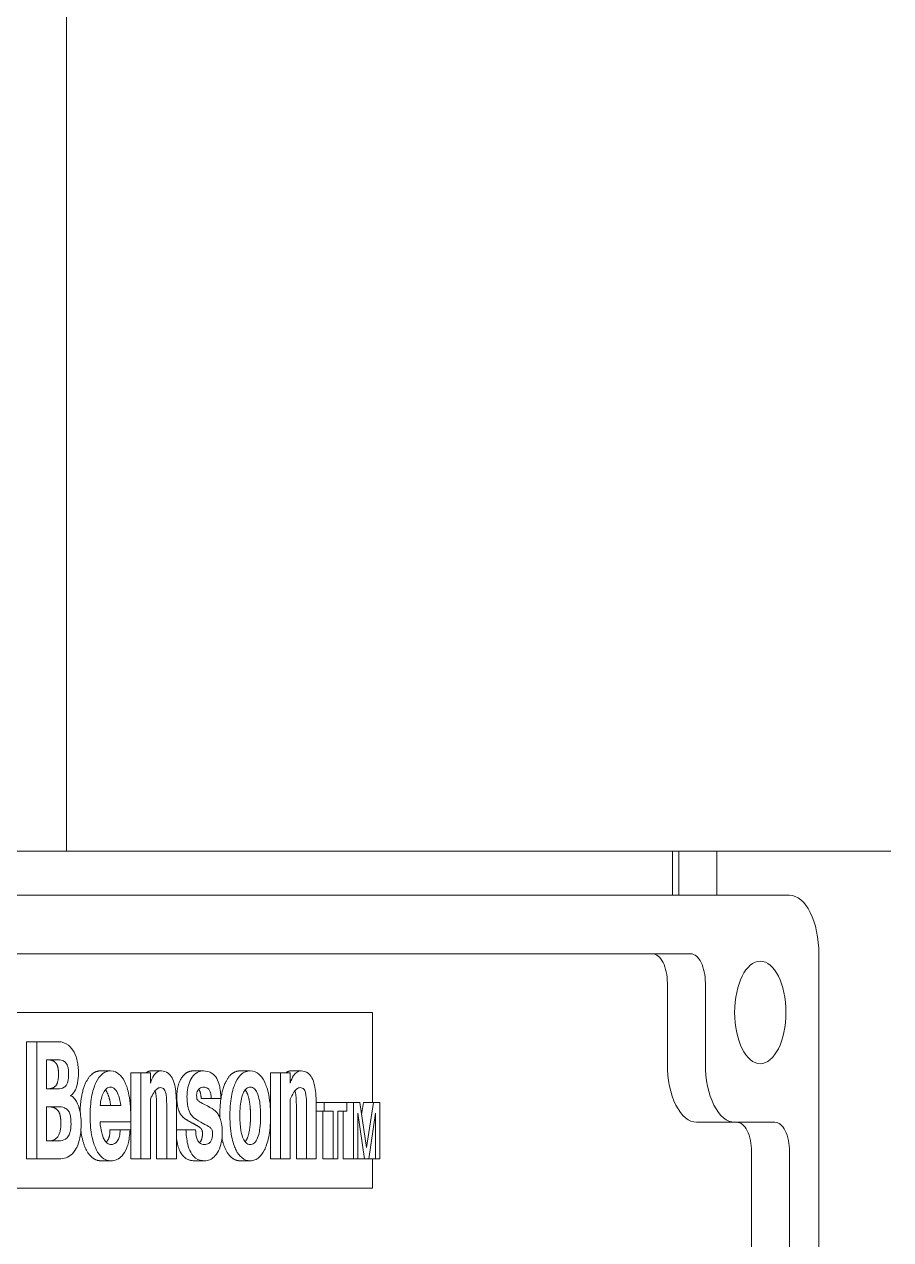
# Model space of a CAD drawing. Header units: inches. Extents: x 20 to 536, y 8 to 344.
# Drawn here: x 294.97 to 298.67, y 127.07 to 132.26 of the extents above; entities that cross this region are included whole.
import ezdxf

# ---------------------------------------------------------------- set-up
doc = ezdxf.new("R2010")
doc.units = ezdxf.units.IN
doc.header["$LTSCALE"] = 16
doc.header["$MEASUREMENT"] = 0
doc.layers.add('Symbol (ANSI)', color=7, linetype='Continuous', lineweight=25)
doc.layers.add('Visible (ANSI)', color=7, linetype='Continuous', lineweight=50)
doc.styles.add('MEMCOR Medium', font='arial.ttf')
doc.dimstyles.new('Default (ANSI)$7', dxfattribs={"dimscale": 16, "dimtxt": 0.15, "dimasz": 0.098425, "dimexe": 0.125, "dimexo": 0.0625, "dimgap": 0.031496, "dimtad": 0, "dimtih": 1, "dimtoh": 1, "dimdec": 4, "dimrnd": 1e-08, "dimzin": 3, "dimdsep": 46, "dimlunit": 5, "dimtxsty": 'MEMCOR Medium', "dimcen": 0.09, "dimdle": 0.393701, "dimclrd": 256, "dimclre": 256, "dimclrt": 256, "dimadec": 0, "dimazin": 1, "dimtfac": 0.8, "dimtofl": 0, "dimtmove": 0, "dimatfit": 3, "dimfxl": 1, "dimfrac": 1, "dimtolj": 1, "dimtzin": 4, "dimlwd": -1, "dimlwe": -1, "dimarcsym": 0})

msp = doc.modelspace()

# ---------------------------------------------------------------- linework, layer by layer
at = {"layer": 'Visible (ANSI)', "linetype": 'Continuous', "lineweight": 18}
for p, q in [((295.149787, 140.225967), (295.149787, 128.725967)), ((297.736371, 128.725967), (291.336371, 128.725967)), ((297.736371, 128.538467), (297.736371, 128.725967)), ((297.736371, 128.725967), (297.763991, 128.725967)), ((297.763991, 128.725967), (297.926371, 128.725967)), ((297.763991, 128.538467), (297.763991, 128.725967)), ((297.926371, 128.725967), (297.926371, 128.538467)), ((298.668048, 128.725967), (297.926371, 128.725967)), ((291.486203, 128.538467), (298.236203, 128.538467)), ((291.908078, 128.288432), (297.814328, 128.288432)), ((298.361203, 128.288467), (298.361203, 123.923328)), ((297.714448, 127.819717), (297.714448, 128.163432)), ((297.876828, 128.163432), (297.876828, 127.819717)), ((293.267453, 128.038432), (296.454953, 128.038432)), ((296.454953, 128.038432), (296.454953, 127.653432)), ((294.978633, 127.413432), (294.978633, 127.913432)), ((294.978633, 127.913432), (295.021935, 127.913432)), ((295.021935, 127.913432), (295.021935, 127.413432)), ((295.112269, 127.913432), (295.021935, 127.913432)), ((295.064192, 127.836509), (295.109232, 127.836509)), ((295.064192, 127.712521), (295.064192, 127.836509)), ((295.293556, 127.788938), (295.336857, 127.788938)), ((295.423255, 127.618492), (295.423255, 127.780841)), ((295.423255, 127.780841), (295.466557, 127.780841)), ((295.507802, 127.780841), (295.466557, 127.780841)), ((295.466557, 127.780841), (295.466557, 127.413432)), ((295.507802, 127.736813), (295.507802, 127.780841)), ((295.511059, 127.788938), (295.55436, 127.788938)), ((295.690101, 127.788938), (295.733402, 127.788938)), ((295.890398, 127.788938), (295.933699, 127.788938)), ((296.020098, 127.780841), (296.063399, 127.780841)), ((296.020098, 127.618982), (296.020098, 127.780841)), ((296.104644, 127.780841), (296.063399, 127.780841)), ((296.063399, 127.780841), (296.063399, 127.413432)), ((296.104644, 127.736813), (296.104644, 127.780841)), ((296.107901, 127.788938), (296.151202, 127.788938)), ((295.112016, 127.712521), (295.064192, 127.712521)), ((295.165435, 127.682177), (295.166082, 127.682177)), ((295.380632, 127.641165), (295.293082, 127.641165)), ((295.507802, 127.413432), (295.507802, 127.668999)), ((295.533579, 127.413432), (295.533579, 127.647744)), ((295.576881, 127.647744), (295.576881, 127.413432)), ((295.618379, 127.413432), (295.618379, 127.650274)), ((295.724008, 127.67153), (295.767309, 127.67153)), ((295.767309, 127.67153), (295.808048, 127.67153)), ((296.104644, 127.413432), (296.104644, 127.668999)), ((296.130421, 127.413432), (296.130421, 127.647744)), ((296.173723, 127.647744), (296.173723, 127.413432)), ((296.215212, 127.653432), (296.249505, 127.653432)), ((296.215221, 127.413432), (296.215221, 127.650274)), ((296.345821, 127.653432), (296.249505, 127.653432)), ((296.249505, 127.653432), (296.249505, 127.616509)), ((296.345821, 127.616509), (296.345821, 127.653432)), ((296.345821, 127.653432), (296.374124, 127.653432)), ((296.401331, 127.653432), (296.374124, 127.653432)), ((296.374124, 127.653432), (296.374124, 127.413432)), ((296.430602, 127.46153), (296.401331, 127.653432)), ((296.40913, 127.602303), (296.417058, 127.653432)), ((296.417058, 127.653432), (296.460359, 127.653432)), ((296.460359, 127.653432), (296.430602, 127.46153)), ((296.487444, 127.653432), (296.460359, 127.653432)), ((296.487444, 127.413432), (296.487444, 127.653432)), ((295.064192, 127.636104), (295.112269, 127.636104)), ((295.064192, 127.490355), (295.064192, 127.636104)), ((295.423649, 127.571833), (295.423649, 127.596631)), ((296.215221, 127.616509), (296.249505, 127.616509)), ((296.244099, 127.413432), (296.244099, 127.616509)), ((296.249505, 127.616509), (296.2874, 127.616509)), ((296.2874, 127.616509), (296.2874, 127.413432)), ((296.307684, 127.616509), (296.345821, 127.616509)), ((296.307684, 127.413432), (296.307684, 127.616509)), ((296.330823, 127.413432), (296.330823, 127.616509)), ((296.393557, 127.609222), (296.421978, 127.413432)), ((296.393557, 127.413432), (296.393557, 127.609222)), ((296.439347, 127.413432), (296.467889, 127.609222)), ((296.467889, 127.609222), (296.467889, 127.413432)), ((295.292576, 127.571833), (295.423649, 127.571833)), ((295.334801, 127.537926), (295.378102, 127.537926)), ((295.420359, 127.537926), (295.378102, 127.537926)), ((295.423255, 127.413432), (295.423255, 127.571833)), ((295.618379, 127.537926), (295.659263, 127.537926)), ((295.700507, 127.537926), (295.659263, 127.537926)), ((296.020098, 127.413432), (296.020098, 127.575288)), ((297.839448, 127.569717), (298.001828, 127.569717)), ((298.001828, 127.569717), (298.173685, 127.569717)), ((295.116823, 127.490355), (295.064192, 127.490355)), ((298.073805, 125.100194), (298.073805, 127.444717)), ((298.236185, 127.444717), (298.236185, 124.64564)), ((294.978633, 127.413432), (295.021935, 127.413432)), ((295.021935, 127.413432), (295.116823, 127.413432)), ((295.296592, 127.405335), (295.339893, 127.405335)), ((295.423255, 127.413432), (295.466557, 127.413432)), ((295.466557, 127.413432), (295.507802, 127.413432)), ((295.533579, 127.413432), (295.576881, 127.413432)), ((295.576881, 127.413432), (295.618379, 127.413432)), ((295.695668, 127.405335), (295.738969, 127.405335)), ((295.890398, 127.405335), (295.933699, 127.405335)), ((296.020098, 127.413432), (296.063399, 127.413432)), ((296.063399, 127.413432), (296.104644, 127.413432)), ((296.130421, 127.413432), (296.173723, 127.413432)), ((296.173723, 127.413432), (296.215221, 127.413432)), ((296.244099, 127.413432), (296.2874, 127.413432)), ((296.2874, 127.413432), (296.307684, 127.413432)), ((296.330823, 127.413432), (296.374124, 127.413432)), ((296.374124, 127.413432), (296.393557, 127.413432)), ((296.393557, 127.413432), (296.421978, 127.413432)), ((296.421978, 127.413432), (296.439347, 127.413432)), ((296.439347, 127.413432), (296.467889, 127.413432)), ((296.454953, 127.413432), (296.454953, 127.288432)), ((296.467889, 127.413432), (296.487444, 127.413432)), ((296.454953, 127.288432), (293.842167, 127.288432))]:
    msp.add_line(p, q, dxfattribs=at)
for centre, major_axis in [((298.236203, 128.288467), (0, 0.25)), ((297.651948, 128.163432), (0, 0.125)), ((297.814328, 128.163432), (0, 0.125)), ((297.839448, 127.819717), (0, -0.25)), ((298.001828, 127.819717), (0, -0.25)), ((298.011305, 127.444717), (0, 0.125)), ((298.173685, 127.444717), (0, 0.125))]:
    msp.add_ellipse(centre, major_axis=major_axis, ratio=0.5, start_param=4.71238898, end_param=6.28318531, dxfattribs=at)
msp.add_ellipse((298.111203, 128.038467), major_axis=(0, 0.21875), ratio=0.5, dxfattribs=at)
for points, degree, knots in [([(295.200072, 127.780841), (295.200072, 127.789515), (295.199677, 127.798138), (295.19798, 127.814817), (295.196728, 127.82273), (295.192635, 127.841154), (295.188561, 127.855186), (295.175215, 127.880403), (295.167163, 127.890704), (295.146504, 127.906671), (295.131987, 127.913432), (295.112269, 127.913432)], 3, [-1.37022204, -1.37022204, -1.37022204, -1.37022204, -1.13367687, -1.13367687, -0.90603204, -0.90603204, -0.58386018, -0.58386018, -0.30050429, -0.30050429, 0, 0, 0, 0]), ([(295.109232, 127.836509), (295.116793, 127.836509), (295.125286, 127.835645), (295.136391, 127.831073), (295.141401, 127.82846), (295.148992, 127.820294), (295.151144, 127.816485), (295.154793, 127.808246), (295.15591, 127.803491), (295.157906, 127.791706), (295.158321, 127.783255), (295.158321, 127.775274)], 3, [-0.217883978, -0.217883978, -0.217883978, -0.217883978, -0.151492323, -0.151492323, -0.118749394, -0.118749394, -0.094641913, -0.094641913, -0.060812242, -0.060812242, 0, 0, 0, 0]), ([(295.158321, 127.775274), (295.158321, 127.769181), (295.158064, 127.762994), (295.15683, 127.75185), (295.155948, 127.746819), (295.153227, 127.737024), (295.151368, 127.732605), (295.147139, 127.725905), (295.144076, 127.722071), (295.131104, 127.714038), (295.121435, 127.712521), (295.112016, 127.712521)], 3, [-0.570946972, -0.570946972, -0.570946972, -0.570946972, -0.453612383, -0.453612383, -0.351244571, -0.351244571, -0.237936486, -0.237936486, -0.143553355, -0.143553355, 0, 0, 0, 0]), ([(295.165406, 127.682157), (295.169594, 127.68503), (295.17367, 127.688647), (295.180931, 127.697368), (295.184127, 127.702272), (295.19101, 127.716302), (295.194078, 127.725854), (295.199019, 127.750608), (295.200072, 127.765768), (295.200072, 127.780841)], 3, [-0.332004447, -0.332004447, -0.332004447, -0.332004447, -0.264558277, -0.264558277, -0.202993513, -0.202993513, -0.114860808, -0.114860808, 0, 0, 0, 0]), ([(295.206997, 127.613859), (295.207964, 127.648022), (295.219163, 127.712015), (295.242189, 127.76161), (295.274578, 127.788938), (295.293556, 127.788938)], 2, [0.19355846, 0.19355846, 0.19355846, 1, 2, 3, 4, 4, 4]), ([(295.336857, 127.788938), (295.330604, 127.788938), (295.324386, 127.787826), (295.31159, 127.782756), (295.305953, 127.778954), (295.29155, 127.766554), (295.283045, 127.755241), (295.269839, 127.728572), (295.263183, 127.711327), (295.2536, 127.664102), (295.250066, 127.635771), (295.250066, 127.597137)], 3, [-1.49193162, -1.49193162, -1.49193162, -1.49193162, -1.29030138, -1.29030138, -1.0712515, -1.0712515, -0.64119148, -0.64119148, -0.29439022, -0.29439022, 0, 0, 0, 0]), ([(295.423649, 127.596631), (295.423649, 127.614107), (295.422931, 127.631636), (295.419226, 127.669184), (295.416344, 127.684073), (295.40917, 127.715823), (295.403158, 127.731515), (295.390354, 127.757154), (295.382119, 127.767901), (295.36474, 127.782191), (295.353076, 127.788938), (295.336857, 127.788938)], 3, [-0.953742878, -0.953742878, -0.953742878, -0.953742878, -0.864238922, -0.864238922, -0.757751945, -0.757751945, -0.52950742, -0.52950742, -0.247180323, -0.247180323, 0, 0, 0, 0]), ([(295.55436, 127.788938), (295.548344, 127.788938), (295.542348, 127.787478), (295.531242, 127.780656), (295.52631, 127.775702), (295.516074, 127.760275), (295.511479, 127.74923), (295.507802, 127.736813)], 3, [-0.286997863, -0.286997863, -0.286997863, -0.286997863, -0.195305384, -0.195305384, -0.109970073, -0.109970073, 0, 0, 0, 0]), ([(295.618379, 127.650274), (295.618379, 127.664595), (295.617866, 127.679209), (295.615405, 127.705342), (295.61365, 127.717249), (295.608324, 127.739752), (295.604769, 127.750012), (295.595322, 127.767937), (295.589649, 127.774734), (295.574229, 127.786508), (295.564147, 127.788938), (295.55436, 127.788938)], 3, [-0.549838036, -0.549838036, -0.549838036, -0.549838036, -0.440760651, -0.440760651, -0.347374274, -0.347374274, -0.251258835, -0.251258835, -0.149149172, -0.149149172, 0, 0, 0, 0]), ([(295.733402, 127.788938), (295.72628, 127.788938), (295.71916, 127.787605), (295.704267, 127.780922), (295.698145, 127.775774), (295.689176, 127.76686), (295.68284, 127.759305), (295.672054, 127.736717), (295.669057, 127.72581), (295.66471, 127.704925), (295.663564, 127.691964), (295.663564, 127.678615)], 3, [-0.380184833, -0.380184833, -0.380184833, -0.380184833, -0.319898495, -0.319898495, -0.251008997, -0.251008997, -0.172372504, -0.172372504, -0.101722902, -0.101722902, 0, 0, 0, 0]), ([(295.808048, 127.67153), (295.807918, 127.681556), (295.807388, 127.691628), (295.805313, 127.710245), (295.803875, 127.718819), (295.79907, 127.738264), (295.795303, 127.748117), (295.784828, 127.766376), (295.778097, 127.773395), (295.759135, 127.786388), (295.745848, 127.788938), (295.733402, 127.788938)], 3, [-0.545887419, -0.545887419, -0.545887419, -0.545887419, -0.469637173, -0.469637173, -0.400904814, -0.400904814, -0.30477701, -0.30477701, -0.189676686, -0.189676686, 0, 0, 0, 0]), ([(295.933699, 127.788938), (295.927052, 127.788938), (295.920424, 127.787812), (295.906608, 127.782463), (295.900648, 127.778365), (295.887235, 127.766806), (295.879479, 127.756403), (295.866928, 127.730894), (295.860258, 127.713366), (295.850716, 127.666614), (295.846908, 127.637904), (295.846908, 127.597137)], 3, [-1.56801299, -1.56801299, -1.56801299, -1.56801299, -1.35973826, -1.35973826, -1.12707481, -1.12707481, -0.69333235, -0.69333235, -0.31064426, -0.31064426, 0, 0, 0, 0]), ([(296.020491, 127.597137), (296.020491, 127.614575), (296.019776, 127.632081), (296.016093, 127.669252), (296.013248, 127.683999), (296.005391, 127.718569), (295.998838, 127.733843), (295.987196, 127.757154), (295.978961, 127.767901), (295.961583, 127.782191), (295.949918, 127.788938), (295.933699, 127.788938)], 3, [-0.854658685, -0.854658685, -0.854658685, -0.854658685, -0.788718433, -0.788718433, -0.711388555, -0.711388555, -0.52950742, -0.52950742, -0.247180323, -0.247180323, 0, 0, 0, 0]), ([(296.151202, 127.788938), (296.145186, 127.788938), (296.13919, 127.787478), (296.128084, 127.780656), (296.123152, 127.775702), (296.112916, 127.760275), (296.108321, 127.74923), (296.104644, 127.736813)], 3, [-0.286997863, -0.286997863, -0.286997863, -0.286997863, -0.195305384, -0.195305384, -0.109970073, -0.109970073, 0, 0, 0, 0]), ([(296.215221, 127.650274), (296.215221, 127.664595), (296.214709, 127.679209), (296.212247, 127.705342), (296.210492, 127.717249), (296.205166, 127.739752), (296.201611, 127.750012), (296.192164, 127.767937), (296.186491, 127.774734), (296.171071, 127.786508), (296.160989, 127.788938), (296.151202, 127.788938)], 3, [-0.549838036, -0.549838036, -0.549838036, -0.549838036, -0.440760651, -0.440760651, -0.347374274, -0.347374274, -0.251258835, -0.251258835, -0.149149172, -0.149149172, 0, 0, 0, 0]), ([(295.293082, 127.641165), (295.294001, 127.651731), (295.295585, 127.661953), (295.30036, 127.680624), (295.303374, 127.688736), (295.311099, 127.70361), (295.315437, 127.709316), (295.325482, 127.717662), (295.331092, 127.719606), (295.336857, 127.719606)], 3, [-0.311667492, -0.311667492, -0.311667492, -0.311667492, -0.237050543, -0.237050543, -0.16576507, -0.16576507, -0.087852602, -0.087852602, 0, 0, 0, 0]), ([(295.337331, 127.641165), (295.333789, 127.675072), (295.318846, 127.703658), (295.315115, 127.708184)], 2, [0, 0, 0, 1, 1.28376973, 1.28376973, 1.28376973]), ([(295.336857, 127.719606), (295.340961, 127.719606), (295.345027, 127.718628), (295.35275, 127.714251), (295.35628, 127.71104), (295.365651, 127.698757), (295.369864, 127.68836), (295.376465, 127.669041), (295.379131, 127.65554), (295.380632, 127.641165)], 3, [-0.251457438, -0.251457438, -0.251457438, -0.251457438, -0.21404187, -0.21404187, -0.178283825, -0.178283825, -0.111899249, -0.111899249, 0, 0, 0, 0]), ([(295.507802, 127.668999), (295.511993, 127.678695), (295.516659, 127.688037), (295.525989, 127.702461), (295.530649, 127.708169), (295.54021, 127.715616), (295.544927, 127.717582), (295.549806, 127.717582)], 3, [-0.254147783, -0.254147783, -0.254147783, -0.254147783, -0.156374809, -0.156374809, -0.074354364, -0.074354364, 0, 0, 0, 0]), ([(295.533579, 127.647744), (295.533579, 127.687218), (295.527199, 127.702843), (295.527011, 127.703274)], 2, [0, 0, 0, 1, 1.02920813, 1.02920813, 1.02920813]), ([(295.549806, 127.717582), (295.552898, 127.717582), (295.556083, 127.717077), (295.561688, 127.71451), (295.56421, 127.712654), (295.568626, 127.707091), (295.570082, 127.704039), (295.572842, 127.696691), (295.574011, 127.690921), (295.576371, 127.674182), (295.576881, 127.660853), (295.576881, 127.647744)], 3, [-0.243715019, -0.243715019, -0.243715019, -0.243715019, -0.209104446, -0.209104446, -0.179401679, -0.179401679, -0.150757457, -0.150757457, -0.099891353, -0.099891353, 0, 0, 0, 0]), ([(295.704809, 127.683675), (295.704809, 127.685836), (295.704914, 127.687983), (295.705368, 127.692121), (295.705702, 127.694072), (295.707001, 127.69944), (295.708208, 127.70244), (295.711903, 127.708999), (295.714726, 127.711979), (295.723195, 127.718305), (295.729659, 127.719606), (295.73568, 127.719606)], 3, [-0.199332402, -0.199332402, -0.199332402, -0.199332402, -0.182867861, -0.182867861, -0.167049192, -0.167049192, -0.137423155, -0.137423155, -0.091748754, -0.091748754, 0, 0, 0, 0]), ([(295.73568, 127.719606), (295.741735, 127.719606), (295.747685, 127.718154), (295.755409, 127.712015), (295.757864, 127.709178), (295.76203, 127.701694), (295.763632, 127.697336), (295.766354, 127.685855), (295.767083, 127.678703), (295.767309, 127.67153)], 3, [-0.223385569, -0.223385569, -0.223385569, -0.223385569, -0.140059831, -0.140059831, -0.096765916, -0.096765916, -0.05477189, -0.05477189, 0, 0, 0, 0]), ([(295.889418, 127.597137), (295.889418, 127.61062), (295.889859, 127.624599), (295.892343, 127.651585), (295.894177, 127.661765), (295.898945, 127.68292), (295.902357, 127.691475), (295.909635, 127.706057), (295.913882, 127.710714), (295.922515, 127.717805), (295.928054, 127.719606), (295.933699, 127.719606)], 3, [-0.22807944, -0.22807944, -0.22807944, -0.22807944, -0.205294754, -0.205294754, -0.181748055, -0.181748055, -0.142221383, -0.142221383, -0.086038211, -0.086038211, 0, 0, 0, 0]), ([(295.934679, 127.597137), (295.934679, 127.628513), (295.927847, 127.674566), (295.91766, 127.701143), (295.912009, 127.708119)], 2, [0, 0, 0, 1, 2, 2.7505137, 2.7505137, 2.7505137]), ([(295.933699, 127.719606), (295.936811, 127.719606), (295.939904, 127.71903), (295.946768, 127.716181), (295.949599, 127.713916), (295.955812, 127.70827), (295.9596, 127.70266), (295.967206, 127.686221), (295.970338, 127.674881), (295.976256, 127.644103), (295.97798, 127.622884), (295.97798, 127.597137)], 3, [-0.485256347, -0.485256347, -0.485256347, -0.485256347, -0.453784115, -0.453784115, -0.414355835, -0.414355835, -0.320828378, -0.320828378, -0.196193606, -0.196193606, 0, 0, 0, 0]), ([(296.104644, 127.668999), (296.108835, 127.678695), (296.113501, 127.688037), (296.122831, 127.702461), (296.127491, 127.708169), (296.137052, 127.715616), (296.141769, 127.717582), (296.146648, 127.717582)], 3, [-0.254147783, -0.254147783, -0.254147783, -0.254147783, -0.156374809, -0.156374809, -0.074354364, -0.074354364, 0, 0, 0, 0]), ([(296.130421, 127.647744), (296.130421, 127.687218), (296.124041, 127.702843), (296.123853, 127.703274)], 2, [0, 0, 0, 1, 1.02920813, 1.02920813, 1.02920813]), ([(296.146648, 127.717582), (296.14974, 127.717582), (296.152925, 127.717077), (296.158531, 127.71451), (296.161052, 127.712654), (296.165468, 127.707091), (296.166924, 127.704039), (296.169684, 127.696691), (296.170854, 127.690921), (296.173213, 127.674182), (296.173723, 127.660853), (296.173723, 127.647744)], 3, [-0.243715019, -0.243715019, -0.243715019, -0.243715019, -0.209104446, -0.209104446, -0.179401679, -0.179401679, -0.150757457, -0.150757457, -0.099891353, -0.099891353, 0, 0, 0, 0]), ([(295.211712, 127.56323), (295.211712, 127.575001), (295.210979, 127.586591), (295.208057, 127.609688), (295.205942, 127.620324), (295.199234, 127.642399), (295.1939, 127.655068), (295.180739, 127.674306), (295.176899, 127.677587), (295.171572, 127.681245), (295.168523, 127.68234), (295.165406, 127.682157)], 3, [-0.236404936, -0.236404936, -0.236404936, -0.236404936, -0.1893821, -0.1893821, -0.141231453, -0.141231453, -0.08584592, -0.08584592, -0.047520192, -0.047520192, 0, 0, 0, 0]), ([(295.663564, 127.678615), (295.663564, 127.668793), (295.663974, 127.658709), (295.6659, 127.642014), (295.667236, 127.634029), (295.673077, 127.614319), (295.677283, 127.607339), (295.684046, 127.597257), (295.691494, 127.586014), (295.723281, 127.569809)], 3, [-1.28758631, -1.28758631, -1.28758631, -1.28758631, -1.00763885, -1.00763885, -0.79953504, -0.79953504, -0.49991727, -0.49991727, 0, 0, 0, 0]), ([(295.750609, 127.639141), (295.732998, 127.647594), (295.723719, 127.652842), (295.712811, 127.660459), (295.710211, 127.662934), (295.707654, 127.666366), (295.706867, 127.667597), (295.705995, 127.669667), (295.705736, 127.670439), (295.704795, 127.675142), (295.704809, 127.679511), (295.704809, 127.683675)], 3, [-0.131420243, -0.131420243, -0.131420243, -0.131420243, -0.085737183, -0.085737183, -0.052375851, -0.052375851, -0.038599816, -0.038599816, -0.031728135, -0.031728135, 0, 0, 0, 0]), ([(295.814121, 127.525274), (295.814121, 127.535572), (295.813641, 127.546005), (295.811025, 127.567372), (295.809034, 127.575363), (295.803594, 127.592946), (295.799131, 127.600162), (295.792431, 127.609797), (295.783347, 127.623378), (295.750609, 127.639141)], 3, [-1.26579165, -1.26579165, -1.26579165, -1.26579165, -1.09964579, -1.09964579, -0.91097669, -0.91097669, -0.51319308, -0.51319308, 0, 0, 0, 0]), ([(295.112269, 127.636104), (295.121136, 127.636104), (295.131434, 127.635118), (295.142791, 127.630184), (295.149029, 127.627336), (295.156377, 127.619332), (295.159269, 127.615678), (295.164341, 127.603853), (295.165611, 127.597938), (295.167935, 127.583658), (295.168443, 127.573177), (295.168443, 127.56323)], 3, [-0.627216897, -0.627216897, -0.627216897, -0.627216897, -0.26355814, -0.26355814, -0.153530989, -0.153530989, -0.114232774, -0.114232774, -0.075797609, -0.075797609, 0, 0, 0, 0]), ([(295.250066, 127.597137), (295.250066, 127.580373), (295.250721, 127.563482), (295.25336, 127.53614), (295.255244, 127.521023), (295.264543, 127.479276), (295.271253, 127.463325), (295.283712, 127.438447), (295.292293, 127.42725), (295.310221, 127.412569), (295.322491, 127.405335), (295.339893, 127.405335)], 3, [-1.15207317, -1.15207317, -1.15207317, -1.15207317, -0.93289171, -0.93289171, -0.78803686, -0.78803686, -0.5752915, -0.5752915, -0.26521632, -0.26521632, 0, 0, 0, 0]), ([(295.846908, 127.597137), (295.846908, 127.579715), (295.847588, 127.56215), (295.851024, 127.526632), (295.853567, 127.512359), (295.861476, 127.47698), (295.867791, 127.46156), (295.879995, 127.437139), (295.888254, 127.426361), (295.909035, 127.409292), (295.921242, 127.405335), (295.933699, 127.405335)], 3, [-0.559807611, -0.559807611, -0.559807611, -0.559807611, -0.508752242, -0.508752242, -0.453813618, -0.453813618, -0.343491309, -0.343491309, -0.189844967, -0.189844967, 0, 0, 0, 0]), ([(295.933699, 127.474667), (295.930458, 127.474667), (295.927215, 127.475232), (295.920235, 127.478121), (295.917421, 127.480402), (295.910921, 127.486573), (295.906935, 127.492755), (295.90045, 127.507139), (295.896949, 127.517014), (295.891338, 127.548834), (295.889418, 127.568971), (295.889418, 127.597137)], 3, [-0.87203894, -0.87203894, -0.87203894, -0.87203894, -0.787716776, -0.787716776, -0.686621698, -0.686621698, -0.437031514, -0.437031514, -0.214626715, -0.214626715, 0, 0, 0, 0]), ([(295.912002, 127.486043), (295.917629, 127.49299), (295.927847, 127.519202), (295.934679, 127.56576), (295.934679, 127.597137)], 2, [1.24426444, 1.24426444, 1.24426444, 2, 3, 4, 4, 4]), ([(295.933699, 127.405335), (295.940221, 127.405335), (295.946719, 127.406448), (295.960487, 127.411759), (295.966399, 127.415871), (295.979737, 127.427231), (295.987608, 127.437778), (296.000314, 127.463548), (296.007102, 127.481244), (296.01671, 127.528303), (296.020491, 127.556936), (296.020491, 127.597137)], 3, [-1.52764829, -1.52764829, -1.52764829, -1.52764829, -1.33812293, -1.33812293, -1.12021306, -1.12021306, -0.68610543, -0.68610543, -0.3063334, -0.3063334, 0, 0, 0, 0]), ([(295.97798, 127.597137), (295.97798, 127.583572), (295.977502, 127.569645), (295.974832, 127.541762), (295.972818, 127.531219), (295.969367, 127.516001), (295.966541, 127.505806), (295.957836, 127.488361), (295.953636, 127.483661), (295.94489, 127.476471), (295.939348, 127.474667), (295.933699, 127.474667)], 3, [-0.322924908, -0.322924908, -0.322924908, -0.322924908, -0.268030343, -0.268030343, -0.208102325, -0.208102325, -0.144086963, -0.144086963, -0.086096364, -0.086096364, 0, 0, 0, 0]), ([(295.116823, 127.413432), (295.127089, 127.413432), (295.137581, 127.414866), (295.156278, 127.421781), (295.164797, 127.426704), (295.182609, 127.44334), (295.189058, 127.454008), (295.199019, 127.474224), (295.203356, 127.487581), (295.210238, 127.521845), (295.211712, 127.542554), (295.211712, 127.56323)], 3, [-0.534957751, -0.534957751, -0.534957751, -0.534957751, -0.44787355, -0.44787355, -0.373731161, -0.373731161, -0.28123866, -0.28123866, -0.157548974, -0.157548974, 0, 0, 0, 0]), ([(295.168443, 127.56323), (295.168443, 127.557195), (295.168177, 127.551136), (295.166961, 127.539868), (295.166081, 127.534685), (295.16309, 127.522938), (295.160732, 127.517052), (295.153992, 127.505612), (295.149457, 127.501093), (295.136014, 127.492075), (295.125978, 127.490355), (295.116823, 127.490355)], 3, [-0.361217471, -0.361217471, -0.361217471, -0.361217471, -0.315406386, -0.315406386, -0.273717942, -0.273717942, -0.215356644, -0.215356644, -0.139521638, -0.139521638, 0, 0, 0, 0]), ([(295.339893, 127.474667), (295.333884, 127.474667), (295.327928, 127.476427), (295.318658, 127.48363), (295.313787, 127.488559), (295.305895, 127.503757), (295.301791, 127.513039), (295.296633, 127.536933), (295.293361, 127.553512), (295.292576, 127.571833)], 3, [-1.96156648, -1.96156648, -1.96156648, -1.96156648, -1.05825772, -1.05825772, -0.46701751, -0.46701751, -0.14011971, -0.14011971, 0, 0, 0, 0]), ([(295.318347, 127.484384), (295.320613, 127.486621), (295.327969, 127.496428), (295.334295, 127.515659), (295.334801, 127.537926)], 2, [1.6157242, 1.6157242, 1.6157242, 2, 3, 4, 4, 4]), ([(295.339893, 127.405335), (295.347256, 127.405335), (295.354578, 127.406674), (295.367455, 127.411919), (295.374408, 127.415731), (295.387268, 127.427608), (295.394743, 127.435992), (295.40724, 127.461344), (295.410534, 127.472156), (295.416482, 127.493646), (295.419056, 127.51476), (295.420359, 127.537926)], 3, [-0.510586724, -0.510586724, -0.510586724, -0.510586724, -0.395857325, -0.395857325, -0.305816844, -0.305816844, -0.233792858, -0.233792858, -0.177640706, -0.177640706, 0, 0, 0, 0]), ([(295.378102, 127.537926), (295.377856, 127.527087), (295.377119, 127.517661), (295.375467, 127.509794), (295.37423, 127.504024), (295.367718, 127.491058), (295.363741, 127.485946), (295.35477, 127.478472), (295.348089, 127.474667), (295.339893, 127.474667)], 3, [-1.35675121, -1.35675121, -1.35675121, -1.35675121, -0.38738366, -0.38738366, -0.25082013, -0.25082013, -0.12489258, -0.12489258, 0, 0, 0, 0]), ([(295.659263, 127.537926), (295.659911, 127.516702), (295.662018, 127.495309), (295.669781, 127.463069), (295.673972, 127.451531), (295.685418, 127.430665), (295.692561, 127.422677), (295.712471, 127.408236), (295.726048, 127.405335), (295.738969, 127.405335)], 3, [-0.594380343, -0.594380343, -0.594380343, -0.594380343, -0.432514362, -0.432514362, -0.322211878, -0.322211878, -0.196916309, -0.196916309, 0, 0, 0, 0]), ([(295.738716, 127.474667), (295.734688, 127.474667), (295.730567, 127.475209), (295.72324, 127.477826), (295.719898, 127.479687), (295.713729, 127.485267), (295.710939, 127.488912), (295.706162, 127.498472), (295.70435, 127.504087), (295.701279, 127.519053), (295.700582, 127.528558), (295.700507, 127.537926)], 3, [-0.287669746, -0.287669746, -0.287669746, -0.287669746, -0.226284129, -0.226284129, -0.174290962, -0.174290962, -0.123175282, -0.123175282, -0.071392159, -0.071392159, 0, 0, 0, 0]), ([(295.723281, 127.569809), (295.750467, 127.555201), (295.755507, 127.552065), (295.762205, 127.547514), (295.765515, 127.544724), (295.769051, 127.53989), (295.770055, 127.538252), (295.771261, 127.535254), (295.771812, 127.533584), (295.772732, 127.527225), (295.772876, 127.523273), (295.772876, 127.519708)], 3, [-0.257258169, -0.257258169, -0.257258169, -0.257258169, -0.188139614, -0.188139614, -0.088980101, -0.088980101, -0.05025383, -0.05025383, -0.027166149, -0.027166149, 0, 0, 0, 0]), ([(295.296592, 127.405335), (295.276602, 127.405335), (295.243455, 127.431145), (295.219669, 127.481246), (295.211719, 127.524582), (295.210569, 127.533306)], 2, [0, 0, 0, 1, 2, 3, 3.23212359, 3.23212359, 3.23212359]), ([(295.716949, 127.482355), (295.719413, 127.484725), (295.729575, 127.500983), (295.729575, 127.519708)], 2, [0.76439511, 0.76439511, 0.76439511, 1, 2, 2, 2]), ([(295.772876, 127.519708), (295.772876, 127.516696), (295.772716, 127.513714), (295.772036, 127.507912), (295.771531, 127.505165), (295.769521, 127.497274), (295.767593, 127.492795), (295.763707, 127.486179), (295.761019, 127.48224), (295.750745, 127.475706), (295.744462, 127.474667), (295.738716, 127.474667)], 3, [-0.374073525, -0.374073525, -0.374073525, -0.374073525, -0.320709979, -0.320709979, -0.268475703, -0.268475703, -0.163784914, -0.163784914, -0.087573633, -0.087573633, 0, 0, 0, 0]), ([(295.738969, 127.405335), (295.746195, 127.405335), (295.753423, 127.406614), (295.768446, 127.412934), (295.774665, 127.417761), (295.786178, 127.428478), (295.79265, 127.436913), (295.804484, 127.460241), (295.807906, 127.473044), (295.812766, 127.496294), (295.814121, 127.51052), (295.814121, 127.525274)], 3, [-0.343256409, -0.343256409, -0.343256409, -0.343256409, -0.303581547, -0.303581547, -0.258977781, -0.258977781, -0.192017911, -0.192017911, -0.112431426, -0.112431426, 0, 0, 0, 0]), ([(295.890398, 127.405335), (295.870914, 127.405335), (295.838778, 127.431145), (295.818535, 127.47523), (295.812817, 127.500948)], 2, [0, 0, 0, 1, 2, 2.77781526, 2.77781526, 2.77781526])]:
    msp.add_open_spline(points, degree=degree, knots=knots, dxfattribs=at)
for points in [[(295.11502, 127.775274), (295.11502, 127.791469), (295.110465, 127.81323), (295.099332, 127.828412), (295.080101, 127.836509), (295.065931, 127.836509)], [(295.068714, 127.712521), (295.093765, 127.712521), (295.11502, 127.741368), (295.11502, 127.775274)], [(295.488963, 127.780841), (295.498792, 127.788938), (295.511059, 127.788938)], [(295.620263, 127.678615), (295.620263, 127.702906), (295.630384, 127.743392), (295.648856, 127.772238), (295.674666, 127.788938), (295.690101, 127.788938)], [(295.803606, 127.597137), (295.803606, 127.642177), (295.816005, 127.713027), (295.838525, 127.763129), (295.870914, 127.788938), (295.890398, 127.788938)], [(296.085805, 127.780841), (296.095634, 127.788938), (296.107901, 127.788938)], [(295.724008, 127.67153), (295.72316, 127.698393), (295.713384, 127.710247)], [(295.679979, 127.569809), (295.667075, 127.576388), (295.644048, 127.592076), (295.628107, 127.616368), (295.620263, 127.652299), (295.620263, 127.678615)], [(295.125141, 127.56323), (295.125141, 127.582461), (295.120081, 127.609283), (295.107935, 127.626489), (295.085921, 127.636104), (295.068967, 127.636104)], [(295.803635, 127.590949), (295.803606, 127.594019), (295.803606, 127.597137)], [(295.073522, 127.490355), (295.125141, 127.490355), (295.125141, 127.56323)], [(295.729575, 127.519708), (295.729575, 127.529323), (295.726791, 127.539445), (295.717682, 127.54906), (295.696933, 127.5607), (295.679979, 127.569809)], [(295.695668, 127.405335), (295.630276, 127.405335), (295.618379, 127.504384)]]:
    msp.add_open_spline(points, degree=2, dxfattribs=at)

# ---------------------------------------------------------------- leaders
at = {"layer": 'Symbol (ANSI)', "annotation_type": 0, "has_hookline": 1, "hookline_direction": 0, "text_width": 23.738064}
msp.add_leader([(298.236185, 125.472423), (303.797898, 132.027641), (305.372701, 132.027641)], dimstyle='Default (ANSI)$7', override={"dimtad": 0}, dxfattribs=at)

doc.saveas('drawing.dxf')
